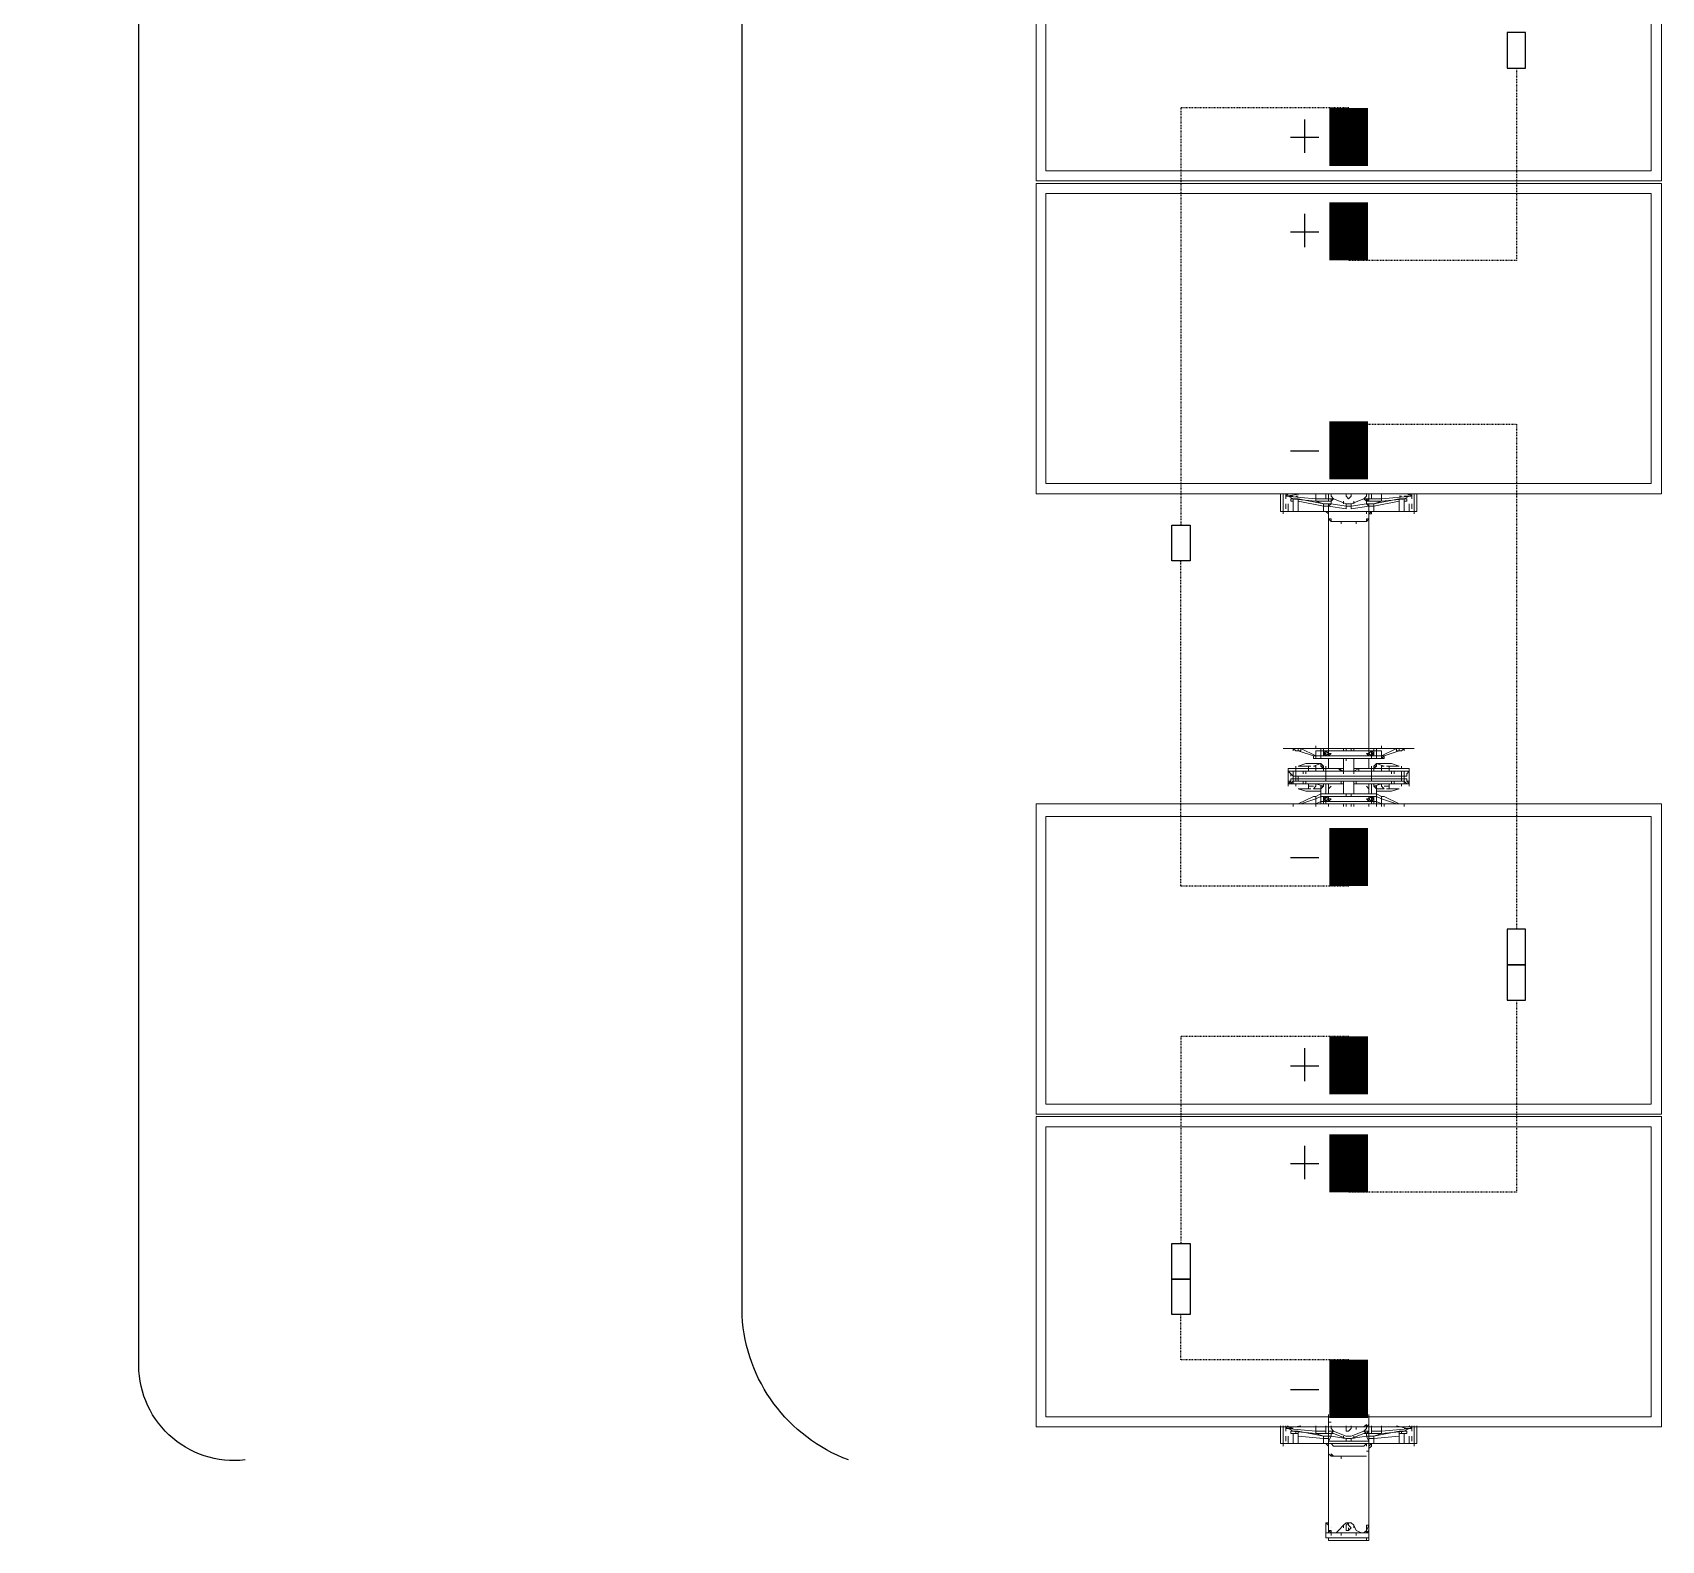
# Model space of a CAD drawing. Header units: feet. Extents: x -13743 to 68376, y -48 to 67763.
# Drawn here: x 8099.1 to 8308.3, y 63882.5 to 64076.1 of the extents above; entities that cross this region are included whole.
import ezdxf

# ---------------------------------------------------------------- set-up
doc = ezdxf.new("R2010")
doc.units = ezdxf.units.FT
doc.header["$MEASUREMENT"] = 0
doc.linetypes.add('HIDDEN', pattern=[0.375, 0.25, -0.125])
for name, color, linetype in [('E-HARN-COMP', 8, 'Continuous'), ('E-TRNK-CABL-NEG', 6, 'HIDDEN'), ('E-TRUNK-CABLE-POS', 6, 'HIDDEN'), ('G-ANNO-TEXT', 1, 'Continuous'), ('Polarity-Text', 7, 'Continuous')]:
    doc.layers.add(name, color=color, linetype=linetype)

# ---------------------------------------------------------------- blocks, each defined once
blk = doc.blocks.new('A$Ccdbb2b2c')
at = {"lineweight": 5}
for points in [[(11.9978, 0.4133), (12.2028, 0.4133), (12.2028, 0), (12.4078, 0), (12.4078, 0.4133), (12.2028, 0.4133), (12.2028, 0), (11.9978, 0)], [(12.6145, 0.4133), (12.6145, 0), (12.4095, 0), (12.4095, 0.4133)], [(13.0245, 0.4133), (13.0245, 0), (12.8195, 0), (12.8195, 0.4133)], [(13.2311, 0.4133), (13.2311, 0), (13.0261, 0), (13.0261, 0.4133)], [(12.4012, 0.4067), (12.2112, 0.4067), (12.2112, 0.0067), (12.4012, 0.0067)], [(12.4162, 0.4067), (12.4162, 0.0067), (12.6078, 0.0067), (12.6078, 0.4067)], [(12.8278, 0.4067), (12.8278, 0.0067), (13.0178, 0.0067), (13.0178, 0.4067)], [(13.0328, 0.4067), (13.0328, 0.0067), (13.2245, 0.0067), (13.2245, 0.4067)], [(12.7878, 0.2283), (12.7828, 0.2383), (12.7845, 0.2383), (12.7845, 0.24), (12.7878, 0.23)], [(12.7961, 0.235), (12.7961, 0.2433)], [(12.8011, 0.2433), (12.7995, 0.2433)], [(12.8061, 0.2417), (12.8078, 0.2417)], [(12.8078, 0.23), (12.8078, 0.2333), (12.8061, 0.2333), (12.8061, 0.2417), (12.8078, 0.2417), (12.8061, 0.2417), (12.8061, 0.2333), (12.8095, 0.2333), (12.8095, 0.24), (12.8095, 0.2333), (12.8061, 0.2333), (12.8078, 0.2333)], [(12.8095, 0.24), (12.8111, 0.235), (12.8111, 0.225), (12.8095, 0.225), (12.8095, 0.2267), (12.8095, 0.225), (12.8111, 0.225), (12.8111, 0.235)], [(12.8211, 0.2433), (12.8195, 0.2433)], [(12.7828, 0.2283), (12.7811, 0.2283), (12.7828, 0.2283), (12.7828, 0.23)], [(12.7878, 0.225), (12.7895, 0.225), (12.7895, 0.2283), (12.7895, 0.23), (12.7878, 0.23), (12.7895, 0.23), (12.7895, 0.2283), (12.7878, 0.2283), (12.7878, 0.225), (12.7845, 0.225), (12.7845, 0.2283), (12.7878, 0.2283), (12.7845, 0.2283), (12.7845, 0.225), (12.7828, 0.225), (12.7828, 0.2233), (12.7828, 0.19), (12.7845, 0.19), (12.7845, 0.1883), (12.7845, 0.185), (12.7878, 0.185), (12.7828, 0.175), (12.7845, 0.175), (12.7845, 0.1733), (12.7878, 0.1833), (12.7878, 0.185), (12.7845, 0.185), (12.7845, 0.1883), (12.7828, 0.1883), (12.7828, 0.1867), (12.7828, 0.1883), (12.7878, 0.1883), (12.7878, 0.185), (12.7828, 0.175), (12.7845, 0.175), (12.7845, 0.1733), (12.7878, 0.1833), (12.7878, 0.185), (12.7878, 0.1883), (12.7845, 0.1883), (12.7845, 0.19), (12.7828, 0.19), (12.7828, 0.1883), (12.7828, 0.19), (12.7828, 0.2233), (12.7845, 0.2233), (12.7845, 0.2217), (12.7861, 0.2217), (12.7878, 0.2217), (12.7861, 0.2217), (12.7878, 0.2217), (12.7861, 0.2217), (12.7878, 0.2217), (12.7861, 0.2217), (12.7878, 0.2217), (12.7861, 0.2217), (12.7861, 0.2233), (12.7878, 0.2217), (12.7878, 0.22), (12.7878, 0.1933), (12.7878, 0.1917), (12.7861, 0.1917), (12.7878, 0.1917), (12.7878, 0.1883), (12.7895, 0.1883), (12.7895, 0.225)], [(12.7961, 0.2283), (12.7961, 0.2233), (12.7978, 0.2233), (12.7961, 0.2233), (12.7945, 0.225), (12.7961, 0.2233), (12.7961, 0.225), (12.7961, 0.2233), (12.7945, 0.2233), (12.7945, 0.225), (12.7928, 0.225), (12.7945, 0.2233), (12.7928, 0.225), (12.7928, 0.235), (12.7928, 0.225), (12.7945, 0.2233), (12.7928, 0.225), (12.7945, 0.23), (12.7945, 0.2283), (12.7961, 0.2283), (12.7978, 0.2283), (12.7961, 0.2283), (12.7945, 0.2283), (12.7945, 0.23), (12.7928, 0.225), (12.7945, 0.225), (12.7945, 0.2233), (12.7961, 0.2233)], [(12.7945, 0.2333), (12.7945, 0.2317)], [(12.7995, 0.235), (12.7978, 0.235)], [(12.8095, 0.23), (12.8095, 0.225), (12.8078, 0.225), (12.8078, 0.2233), (12.8061, 0.2283), (12.8078, 0.2283)], [(12.8078, 0.2283), (12.8061, 0.2283), (12.8078, 0.2233), (12.8078, 0.225), (12.8095, 0.225), (12.8095, 0.23), (12.8078, 0.2283), (12.8061, 0.2283)], [(12.8095, 0.2317), (12.8095, 0.2333)], [(12.8111, 0.225), (12.8111, 0.235)], [(12.8211, 0.2283), (12.8195, 0.2283), (12.8195, 0.23), (12.8195, 0.2283)], [(12.6212, 0.2183), (12.6195, 0.2183)], [(12.6262, 0.22), (12.6295, 0.22), (12.6278, 0.22), (12.6262, 0.2217), (12.6278, 0.22)], [(12.6312, 0.22), (12.6278, 0.22), (12.6295, 0.22)], [(12.7861, 0.2233), (12.7845, 0.2217), (12.7861, 0.22), (12.7878, 0.2217)], [(12.7861, 0.2233), (12.7845, 0.2233), (12.7845, 0.2217), (12.7845, 0.22), (12.7861, 0.22), (12.7878, 0.22), (12.7878, 0.2217), (12.7878, 0.2233)], [(12.7861, 0.2233), (12.7845, 0.2217), (12.7861, 0.22), (12.7878, 0.2217)], [(12.7861, 0.2233), (12.7845, 0.2233), (12.7845, 0.2217), (12.7845, 0.22), (12.7861, 0.22), (12.7878, 0.22), (12.7878, 0.2217), (12.7878, 0.2233)], [(12.7861, 0.22), (12.7845, 0.22), (12.7845, 0.2217), (12.7845, 0.22), (12.7861, 0.22), (12.7861, 0.2183), (12.7878, 0.22), (12.7861, 0.2183)], [(12.7878, 0.2217), (12.7861, 0.2217)], [(12.7961, 0.22), (12.7895, 0.22)], [(12.7961, 0.2217), (12.7945, 0.2217)], [(12.7961, 0.2217), (12.7945, 0.2217)], [(12.8061, 0.2233), (12.8078, 0.2233), (12.8095, 0.225), (12.8078, 0.2233)], [(12.8095, 0.2217), (12.8078, 0.2217), (12.8061, 0.2217), (12.8128, 0.2217)], [(12.8095, 0.2217), (12.8078, 0.2217), (12.8061, 0.2217), (12.8128, 0.2217)], [(12.8128, 0.22), (12.8061, 0.22)], [(12.8095, 0.225), (12.8078, 0.2233), (12.8078, 0.225), (12.8078, 0.2233), (12.8095, 0.225), (12.8078, 0.2233)], [(12.8078, 0.2183), (12.8095, 0.22)], [(12.8161, 0.2233), (12.8145, 0.2217), (12.8161, 0.22), (12.8178, 0.2217)], [(12.8161, 0.2233), (12.8145, 0.2217), (12.8161, 0.22), (12.8178, 0.2217)], [(12.8161, 0.22), (12.8178, 0.22), (12.8178, 0.2217), (12.8178, 0.2233), (12.8161, 0.2233), (12.8145, 0.2233), (12.8145, 0.2217), (12.8145, 0.22)], [(12.8145, 0.22), (12.8145, 0.1933)], [(12.8178, 0.2233), (12.8178, 0.2217), (12.8178, 0.22), (12.8161, 0.2183), (12.8161, 0.22), (12.8161, 0.2183), (12.8178, 0.22), (12.8178, 0.1933), (12.8178, 0.1917), (12.8161, 0.19), (12.8161, 0.1917), (12.8178, 0.1917), (12.8178, 0.19), (12.8195, 0.19), (12.8195, 0.2233)], [(12.8178, 0.2217), (12.8161, 0.2217)], [(12.8178, 0.2217), (12.8161, 0.2217)], [(12.8195, 0.2233), (12.8195, 0.225)], [(12.8211, 0.22), (12.8195, 0.22)], [(13.2372, 0.2183), (13.2355, 0.2183)], [(13.2389, 0.2233), (13.2372, 0.2233), (13.2372, 0.22), (13.2389, 0.22)], [(13.3011, 0.2183), (13.2995, 0.2183), (13.2995, 0.22), (13.2995, 0.2183)], [(12.6245, 0.205), (12.6228, 0.1933), (12.6212, 0.195), (12.6228, 0.205)], [(12.7845, 0.21), (12.7828, 0.21)], [(12.7845, 0.2083), (12.7828, 0.2083)], [(12.7845, 0.205), (12.7828, 0.205)], [(12.7995, 0.21), (12.7978, 0.21), (12.7978, 0.2117), (12.7978, 0.21), (12.7995, 0.21), (12.7978, 0.21), (12.7995, 0.21), (12.7978, 0.21), (12.7995, 0.21), (12.7978, 0.21), (12.7995, 0.21), (12.7978, 0.21), (12.7995, 0.21), (12.7978, 0.21)], [(12.8061, 0.21), (12.8045, 0.21)], [(12.8078, 0.21), (12.8061, 0.21)], [(12.8078, 0.21), (12.8061, 0.21)], [(12.8211, 0.21), (12.8195, 0.21)], [(12.8211, 0.2083), (12.8195, 0.2083)], [(12.8211, 0.205), (12.8195, 0.205)], [(13.2405, 0.205), (13.2405, 0.1933), (13.2372, 0.195), (13.2389, 0.205)], [(13.2995, 0.2067), (13.2995, 0.2083), (13.2961, 0.2083), (13.2945, 0.2067), (13.2961, 0.2067), (13.2978, 0.205)], [(13.2995, 0.2067), (13.2978, 0.2067)], [(12.7845, 0.2033), (12.7828, 0.2033)], [(12.7961, 0.2), (12.7978, 0.2), (12.7978, 0.2017), (12.7978, 0.2), (12.7961, 0.2), (12.7978, 0.2033), (12.7895, 0.2033), (12.7978, 0.2033)], [(12.7961, 0.2), (12.7961, 0.2033), (12.7978, 0.2033), (12.7961, 0.2033), (12.7961, 0.2), (12.7961, 0.1783), (12.7961, 0.17), (12.7961, 0.1783)], [(12.7995, 0.2033), (12.7978, 0.2033), (12.7995, 0.2033), (12.7978, 0.2033), (12.7995, 0.2033), (12.7978, 0.2033), (12.7995, 0.2033), (12.7978, 0.2033), (12.7978, 0.1767), (12.7995, 0.1767), (12.7978, 0.1767), (12.7978, 0.2017), (12.7978, 0.2033)], [(12.7995, 0.2033), (12.7978, 0.2033)], [(12.7995, 0.2033), (12.7978, 0.2033)], [(12.8061, 0.2), (12.8061, 0.2033)], [(12.8095, 0.1933), (12.8078, 0.195)], [(12.8161, 0.1933), (12.8161, 0.195), (12.8178, 0.1933), (12.8161, 0.195), (12.8161, 0.1933), (12.8145, 0.1933), (12.8145, 0.1917), (12.8145, 0.1933)], [(12.8211, 0.2033), (12.8195, 0.2033)], [(12.6295, 0.1933), (12.6262, 0.1933), (12.6278, 0.1933), (12.6295, 0.1933), (12.6278, 0.1933)], [(12.7811, 0.185), (12.7828, 0.185), (12.7828, 0.1833), (12.7828, 0.185)], [(12.7861, 0.1933), (12.7845, 0.1933), (12.7845, 0.1917), (12.7845, 0.19), (12.7861, 0.19), (12.7878, 0.19), (12.7878, 0.1917), (12.7878, 0.1933)], [(12.7861, 0.1933), (12.7845, 0.1917), (12.7861, 0.19), (12.7878, 0.1917)], [(12.7861, 0.1933), (12.7845, 0.1917), (12.7861, 0.19), (12.7878, 0.1917)], [(12.7861, 0.1933), (12.7845, 0.1933), (12.7845, 0.1917), (12.7845, 0.19), (12.7861, 0.19), (12.7878, 0.19), (12.7878, 0.1917), (12.7878, 0.1933)], [(12.7878, 0.1917), (12.7861, 0.1917)], [(12.7878, 0.1917), (12.7861, 0.1917)], [(12.7895, 0.1933), (12.7961, 0.1933)], [(12.7945, 0.1833), (12.7928, 0.1883), (12.7945, 0.1883), (12.7945, 0.19), (12.7961, 0.19), (12.7961, 0.185), (12.7945, 0.185)], [(12.7978, 0.185), (12.7961, 0.185), (12.7961, 0.19), (12.7945, 0.19), (12.7945, 0.1883), (12.7928, 0.1883), (12.7945, 0.1833), (12.7945, 0.185), (12.7961, 0.185)], [(12.7945, 0.1817), (12.7945, 0.18), (12.7945, 0.1733), (12.7928, 0.1783), (12.7928, 0.1883), (12.7928, 0.1867), (12.7928, 0.1883), (12.7928, 0.1783), (12.7945, 0.1733), (12.7945, 0.18), (12.7961, 0.18), (12.7961, 0.1833), (12.7961, 0.18), (12.7961, 0.1717), (12.7945, 0.1717), (12.7961, 0.1717), (12.7961, 0.18), (12.7945, 0.18)], [(12.7961, 0.1917), (12.7945, 0.1917)], [(12.7945, 0.1883), (12.7961, 0.19), (12.7961, 0.1883), (12.7961, 0.19)], [(12.7978, 0.1917), (12.7961, 0.1917)], [(12.7978, 0.19), (12.7961, 0.19)], [(12.8011, 0.1717), (12.8011, 0.1917), (12.7978, 0.1917), (12.7978, 0.1717)], [(12.8061, 0.1933), (12.8128, 0.1933)], [(12.8095, 0.1917), (12.8128, 0.1917), (12.8061, 0.1917), (12.8078, 0.1917)], [(12.8061, 0.1917), (12.8078, 0.1917), (12.8095, 0.1917), (12.8128, 0.1917)], [(12.8095, 0.1833), (12.8078, 0.185), (12.8061, 0.185), (12.8078, 0.19), (12.8061, 0.19), (12.8078, 0.19), (12.8061, 0.185), (12.8078, 0.185), (12.8061, 0.185), (12.8078, 0.185), (12.8095, 0.1833), (12.8095, 0.1883), (12.8078, 0.1883), (12.8078, 0.19), (12.8095, 0.1883), (12.8078, 0.19), (12.8078, 0.1883), (12.8095, 0.1883), (12.8078, 0.19), (12.8095, 0.1883), (12.8078, 0.19), (12.8095, 0.1883)], [(12.8095, 0.1733), (12.8111, 0.1783), (12.8111, 0.1883), (12.8128, 0.1883), (12.8111, 0.1883), (12.8111, 0.1783), (12.8095, 0.1733), (12.8095, 0.18), (12.8061, 0.18), (12.8078, 0.18), (12.8078, 0.1833), (12.8078, 0.18), (12.8061, 0.18), (12.8095, 0.18), (12.8095, 0.1817), (12.8095, 0.18)], [(12.8095, 0.1917), (12.8078, 0.1917)], [(12.8078, 0.1883), (12.8078, 0.19)], [(12.8095, 0.1867), (12.8095, 0.1883), (12.8111, 0.1883), (12.8111, 0.1783), (12.8111, 0.1883), (12.8095, 0.1883)], [(12.8161, 0.1933), (12.8145, 0.1917), (12.8161, 0.19), (12.8178, 0.1917)], [(12.8161, 0.19), (12.8178, 0.19), (12.8178, 0.1917), (12.8178, 0.1933), (12.8161, 0.1933), (12.8145, 0.1933), (12.8145, 0.1917), (12.8145, 0.19)], [(12.8161, 0.19), (12.8178, 0.19), (12.8178, 0.1917), (12.8178, 0.1933), (12.8161, 0.1933), (12.8145, 0.1933), (12.8145, 0.1917), (12.8145, 0.19)], [(12.8161, 0.1933), (12.8145, 0.1917), (12.8161, 0.19), (12.8178, 0.1917)], [(12.8178, 0.1917), (12.8161, 0.1917)], [(12.8211, 0.1933), (12.8195, 0.1933)], [(12.8195, 0.1883), (12.8195, 0.19), (12.8195, 0.1883), (12.8211, 0.1883)], [(12.7978, 0.18), (12.7961, 0.18)], [(12.7961, 0.17), (12.7961, 0.1783)], [(12.7995, 0.1783), (12.7978, 0.1783)], [(12.8061, 0.18), (12.8061, 0.1717), (12.8078, 0.1717), (12.8061, 0.1717)], [(12.7978, 0.1683), (12.7978, 0.1667), (12.7961, 0.1667), (12.7961, 0.1683), (12.7961, 0.17), (12.7961, 0.1683), (12.7961, 0.1667), (12.7978, 0.1667), (12.7978, 0.1683), (12.7978, 0.1717)], [(12.8011, 0.1683), (12.7995, 0.1683)], [(12.8011, 0.1683), (12.7995, 0.1683)], [(12.8028, 0.1683), (12.8045, 0.1683)], [(12.8061, 0.17), (12.8045, 0.17)]]:
    blk.add_lwpolyline(points, close=True, dxfattribs=at)
for points in [[(12.6145, 0.25), (12.6262, 0.25), (12.6262, 0.2517), (12.6145, 0.2517)], [(12.6145, 0.2467), (12.6162, 0.2483), (12.6178, 0.2483)], [(12.6145, 0.2483), (12.6162, 0.2483), (12.6178, 0.2283), (12.6195, 0.2283), (12.6178, 0.245)], [(12.6145, 0.2383), (12.6162, 0.2483)], [(12.6195, 0.2433), (12.6178, 0.2433), (12.6178, 0.2417), (12.6178, 0.245), (12.6195, 0.245), (12.6195, 0.2433), (12.6262, 0.2433), (12.6262, 0.25), (12.6278, 0.25)], [(12.6245, 0.2483), (12.6212, 0.2483)], [(12.7828, 0.25), (12.7828, 0.2433), (12.7845, 0.2433), (12.7828, 0.2433), (12.7845, 0.2417), (12.7845, 0.24), (12.7828, 0.24), (12.7845, 0.24), (12.7845, 0.2417), (12.7828, 0.2433), (12.7828, 0.25), (12.7828, 0.1633), (12.7828, 0.17), (12.7845, 0.1717), (12.7845, 0.1733), (12.7828, 0.1733), (12.7845, 0.1733), (12.7845, 0.1717), (12.7828, 0.17), (12.7845, 0.17), (12.7828, 0.17), (12.7828, 0.1633)], [(12.8178, 0.2217), (12.8178, 0.2233), (12.8178, 0.225), (12.8145, 0.225), (12.8161, 0.2283), (12.8195, 0.2283), (12.8178, 0.225), (12.8195, 0.225), (12.8195, 0.2267), (12.8195, 0.225), (12.8178, 0.225), (12.8195, 0.2283), (12.8161, 0.2283), (12.8195, 0.2383), (12.8195, 0.24), (12.8195, 0.2417), (12.8195, 0.2433), (12.8195, 0.25), (12.8195, 0.2417), (12.8195, 0.24), (12.8145, 0.23), (12.8145, 0.2283), (12.8161, 0.2283), (12.8145, 0.2283), (12.8145, 0.23), (12.8195, 0.24), (12.8195, 0.2383), (12.8161, 0.2283), (12.8145, 0.2283), (12.8145, 0.23), (12.8145, 0.2283), (12.8128, 0.225), (12.8145, 0.225), (12.8145, 0.2217), (12.8145, 0.225), (12.8128, 0.225), (12.8128, 0.1883), (12.8145, 0.1883), (12.8128, 0.1883), (12.8145, 0.185), (12.8128, 0.1883), (12.8145, 0.1883), (12.8128, 0.1883), (12.8128, 0.225), (12.8111, 0.225), (12.8128, 0.225), (12.8145, 0.225), (12.8128, 0.225), (12.8145, 0.2283), (12.8161, 0.2283), (12.8145, 0.225), (12.8178, 0.225), (12.8178, 0.2233), (12.8195, 0.2233), (12.8195, 0.19), (12.8178, 0.19), (12.8178, 0.1883), (12.8195, 0.1883), (12.8195, 0.1867), (12.8195, 0.1883), (12.8178, 0.1883), (12.8178, 0.19), (12.8178, 0.1917), (12.8195, 0.1917), (12.8178, 0.1917), (12.8178, 0.1933), (12.8178, 0.22), (12.8178, 0.2217), (12.8195, 0.2217)], [(12.8195, 0.1633), (12.8195, 0.17), (12.8211, 0.17), (12.8195, 0.17), (12.8195, 0.1717), (12.8195, 0.1733), (12.8195, 0.175), (12.8161, 0.185), (12.8195, 0.185), (12.8178, 0.1883), (12.8145, 0.1883), (12.8161, 0.185), (12.8145, 0.185), (12.8145, 0.1833), (12.8195, 0.1733), (12.8145, 0.1833), (12.8145, 0.185), (12.8161, 0.185), (12.8145, 0.185), (12.8145, 0.1833), (12.8145, 0.185), (12.8161, 0.185), (12.8145, 0.1883), (12.8178, 0.1883), (12.8195, 0.185), (12.8161, 0.185), (12.8195, 0.175), (12.8195, 0.1733), (12.8195, 0.1717), (12.8195, 0.17), (12.8195, 0.1633), (12.8195, 0.25)], [(13.2305, 0.25), (13.2422, 0.25), (13.2422, 0.2517), (13.2305, 0.2517)], [(13.2305, 0.2467), (13.2322, 0.2483), (13.2339, 0.2483)], [(13.2305, 0.2483), (13.2322, 0.2483), (13.2339, 0.2283), (13.2355, 0.2283), (13.2339, 0.245)], [(13.2305, 0.2383), (13.2322, 0.2483)], [(13.2355, 0.24), (13.2355, 0.2433), (13.2355, 0.2417), (13.2339, 0.2417), (13.2339, 0.245), (13.2355, 0.245), (13.2355, 0.2433), (13.2422, 0.2433), (13.2422, 0.25), (13.2439, 0.25)], [(13.2405, 0.2483), (13.2372, 0.2483)], [(12.6262, 0.2433), (12.6262, 0.24), (12.6195, 0.24), (12.6178, 0.24), (12.6178, 0.2433), (12.6162, 0.2467), (12.6162, 0.2433)], [(12.6162, 0.24), (12.6162, 0.2417)], [(12.6178, 0.24), (12.6212, 0.2233), (12.6228, 0.2233), (12.6195, 0.24)], [(12.6262, 0.24), (12.6262, 0.2233), (12.6228, 0.2233), (12.6228, 0.22), (12.6212, 0.22), (12.6212, 0.2233), (12.6228, 0.2233), (12.6212, 0.2233), (12.6195, 0.2283), (12.6195, 0.2183), (12.6212, 0.2183), (12.6228, 0.2083), (12.6212, 0.2083), (12.6212, 0.205), (12.6228, 0.205), (12.6228, 0.2083), (12.6245, 0.2083), (12.6228, 0.22)], [(12.6228, 0.2467), (12.6212, 0.2467), (12.6245, 0.2467), (12.6262, 0.2467)], [(12.7828, 0.2383), (12.7845, 0.2383), (12.7845, 0.24), (12.7878, 0.23), (12.7878, 0.2283), (12.7878, 0.225), (12.7845, 0.225), (12.7828, 0.225), (12.7828, 0.2267), (12.7828, 0.225), (12.7828, 0.2233), (12.7845, 0.2233), (12.7845, 0.225), (12.7845, 0.2233)], [(12.7861, 0.1917), (12.7845, 0.1917), (12.7845, 0.1933), (12.7861, 0.1933), (12.7861, 0.195), (12.7878, 0.1933), (12.7878, 0.22), (12.7878, 0.2217), (12.7861, 0.2233), (12.7861, 0.2217), (12.7878, 0.2217), (12.7878, 0.225), (12.7895, 0.225), (12.7895, 0.2283), (12.7878, 0.2283), (12.7828, 0.2383)], [(12.7845, 0.2433), (12.7845, 0.2433)], [(12.7845, 0.2433), (12.7845, 0.2433)], [(12.7845, 0.24), (12.7845, 0.24)], [(12.7845, 0.24), (12.7845, 0.24)], [(12.7978, 0.21), (12.7961, 0.21), (12.7978, 0.21), (12.7995, 0.21), (12.7978, 0.21), (12.7961, 0.21), (12.7961, 0.2133), (12.7978, 0.21), (12.7895, 0.21), (12.7978, 0.21), (12.7961, 0.2133), (12.7961, 0.235), (12.7961, 0.2433), (12.7961, 0.235), (12.7961, 0.2133), (12.7978, 0.2117), (12.7978, 0.2367), (12.7995, 0.2367), (12.7978, 0.2367), (12.7978, 0.2117), (12.7961, 0.2133), (12.7961, 0.21)], [(12.7978, 0.2433), (12.7995, 0.2433), (12.8011, 0.2433), (12.7995, 0.2433), (12.7978, 0.2433), (12.7995, 0.2433), (12.7978, 0.2433), (12.7995, 0.2433), (12.7978, 0.2433), (12.7978, 0.2417), (12.7961, 0.2417), (12.7945, 0.2417), (12.7961, 0.2417), (12.7961, 0.2333), (12.7945, 0.2333), (12.7945, 0.24), (12.7928, 0.235), (12.7928, 0.225), (12.7928, 0.2267), (12.7928, 0.225), (12.7928, 0.235), (12.7945, 0.24), (12.7945, 0.2333), (12.7961, 0.2333), (12.7978, 0.2333), (12.7961, 0.2333), (12.7961, 0.23), (12.7961, 0.2333), (12.7961, 0.2417), (12.7978, 0.2417), (12.7978, 0.245), (12.7978, 0.2467), (12.7961, 0.2467), (12.7961, 0.245), (12.7961, 0.2433), (12.7961, 0.245), (12.7961, 0.2467), (12.7978, 0.2467), (12.7978, 0.245), (12.7978, 0.2433), (12.7978, 0.245), (12.7978, 0.2467), (12.8045, 0.2467), (12.8045, 0.245), (12.8028, 0.245), (12.8045, 0.245), (12.8028, 0.245), (12.8028, 0.2433), (12.8045, 0.2433), (12.8061, 0.2433), (12.8045, 0.2433), (12.8061, 0.2433), (12.8061, 0.235), (12.8061, 0.2133), (12.8061, 0.21), (12.8061, 0.2133), (12.8061, 0.2117), (12.8045, 0.2117), (12.8045, 0.21), (12.8128, 0.21), (12.8045, 0.21), (12.8061, 0.21), (12.8078, 0.21), (12.8061, 0.21), (12.8061, 0.2133), (12.8061, 0.2117), (12.8045, 0.2117), (12.8045, 0.2367), (12.8061, 0.2367), (12.8045, 0.2367), (12.8045, 0.21), (12.8061, 0.21), (12.8078, 0.21), (12.8061, 0.21), (12.8078, 0.21), (12.8061, 0.21), (12.8061, 0.2133), (12.8061, 0.235), (12.8045, 0.235), (12.8061, 0.235), (12.8061, 0.2433), (12.8045, 0.2433), (12.8028, 0.2433), (12.8011, 0.2433), (12.7995, 0.245), (12.8011, 0.245), (12.7995, 0.245), (12.8011, 0.2433), (12.8011, 0.2417), (12.8028, 0.2417), (12.8028, 0.2217), (12.8011, 0.2217), (12.8011, 0.1917), (12.8028, 0.1917), (12.8011, 0.1917), (12.7978, 0.1917), (12.7978, 0.2217), (12.7961, 0.2217), (12.7978, 0.2217), (12.7961, 0.2217), (12.7978, 0.2217), (12.7961, 0.2217), (12.7978, 0.2217), (12.7978, 0.2417), (12.8011, 0.2417), (12.8011, 0.2217)], [(12.8061, 0.2433), (12.8045, 0.2433), (12.8061, 0.2433), (12.8061, 0.245), (12.8045, 0.245), (12.8061, 0.2467), (12.8045, 0.2467), (12.7978, 0.2467), (12.7995, 0.2467)], [(12.8061, 0.2433), (12.8061, 0.245), (12.8061, 0.2433), (12.8045, 0.2433), (12.8028, 0.2433), (12.8028, 0.2417), (12.8028, 0.2217), (12.8011, 0.2217), (12.8011, 0.24), (12.8011, 0.2433), (12.8028, 0.2433), (12.8045, 0.2433), (12.8028, 0.2433), (12.8011, 0.2433), (12.8028, 0.2433), (12.8045, 0.2433), (12.8061, 0.2433), (12.8045, 0.2433), (12.8061, 0.2433), (12.8061, 0.235), (12.8061, 0.2433), (12.8061, 0.245), (12.8061, 0.2467), (12.8045, 0.245), (12.8028, 0.245), (12.8028, 0.2417), (12.8011, 0.2417), (12.8011, 0.2433), (12.7995, 0.245), (12.8011, 0.245), (12.7995, 0.245), (12.7978, 0.2467), (12.7995, 0.2467), (12.7978, 0.2467), (12.7995, 0.2467), (12.7978, 0.2467), (12.7995, 0.245), (12.8011, 0.2433), (12.8028, 0.2433), (12.8011, 0.2433), (12.8028, 0.2433), (12.8028, 0.245), (12.8045, 0.245), (12.8028, 0.245), (12.8045, 0.245), (12.8045, 0.2467), (12.8061, 0.2467), (12.8045, 0.245), (12.8061, 0.245), (12.8045, 0.2433), (12.8045, 0.2417), (12.8045, 0.2433), (12.8061, 0.245), (12.8061, 0.2467), (12.8078, 0.2467), (12.8061, 0.2467), (12.8045, 0.245), (12.8028, 0.245), (12.8028, 0.2433)], [(12.7978, 0.2467), (12.7978, 0.2467)], [(12.7978, 0.2467), (12.7978, 0.245), (12.7978, 0.2433), (12.7995, 0.2433)], [(12.7978, 0.2467), (12.7978, 0.2467)], [(12.8011, 0.2433), (12.8011, 0.24), (12.8028, 0.24), (12.8011, 0.24), (12.8011, 0.2217), (12.7978, 0.2217), (12.7978, 0.2417), (12.8011, 0.2417), (12.8011, 0.2217), (12.8028, 0.2217), (12.8045, 0.2217), (12.8045, 0.1917), (12.8045, 0.1717), (12.8028, 0.1717), (12.8028, 0.1917), (12.8028, 0.1717), (12.8045, 0.1717), (12.8045, 0.1917), (12.8028, 0.1917), (12.8028, 0.2217)], [(12.7995, 0.245), (12.8011, 0.245)], [(12.7995, 0.245), (12.8011, 0.245)], [(12.8045, 0.2217), (12.8045, 0.2417), (12.8028, 0.2417)], [(12.8045, 0.2217), (12.8045, 0.2417), (12.8028, 0.2417)], [(12.8028, 0.24), (12.8045, 0.24)], [(12.8028, 0.24), (12.8045, 0.24)], [(12.8045, 0.2467), (12.8045, 0.2467)], [(12.8045, 0.2467), (12.8045, 0.2467)], [(12.8078, 0.24), (12.8078, 0.24)], [(12.8078, 0.24), (12.8078, 0.24)], [(12.8195, 0.2433), (12.8195, 0.2433)], [(12.8195, 0.24), (12.8195, 0.24)], [(12.8195, 0.24), (12.8195, 0.24)], [(13.2339, 0.2433), (13.2322, 0.2467), (13.2322, 0.2433)], [(13.2339, 0.2417), (13.2339, 0.24), (13.2372, 0.24), (13.2422, 0.24), (13.2422, 0.2433)], [(13.2339, 0.24), (13.2372, 0.2233), (13.2389, 0.2233), (13.2372, 0.24)], [(13.2422, 0.24), (13.2422, 0.2233), (13.2389, 0.2233), (13.2372, 0.2233), (13.2355, 0.2283), (13.2355, 0.2183), (13.2372, 0.2183), (13.2389, 0.2083), (13.2405, 0.2083)], [(13.2389, 0.2467), (13.2372, 0.2467), (13.2405, 0.2467), (13.2422, 0.2467)], [(12.6145, 0.2283), (12.6178, 0.2283), (12.6178, 0.2183), (12.6195, 0.2183), (12.6178, 0.2167), (12.6212, 0.2083), (12.6212, 0.205), (12.6178, 0.1967), (12.6195, 0.195), (12.6212, 0.195)], [(12.7945, 0.235), (12.7945, 0.235)], [(12.7945, 0.235), (12.7945, 0.235)], [(12.8095, 0.235), (12.8095, 0.235)], [(12.8095, 0.235), (12.8095, 0.235)], [(13.2355, 0.2167), (13.2355, 0.2183), (13.2355, 0.2217), (13.2339, 0.2217), (13.2339, 0.2283), (13.2305, 0.2283)], [(12.6178, 0.2217), (12.6145, 0.2217)], [(12.6145, 0.22), (12.6178, 0.22), (12.6195, 0.22)], [(12.6178, 0.1967), (12.6178, 0.195), (12.6195, 0.195), (12.6178, 0.195), (12.6195, 0.195), (12.6178, 0.1933), (12.6178, 0.1967), (12.6212, 0.205), (12.6212, 0.2083), (12.6178, 0.2167), (12.6178, 0.2183), (12.6195, 0.2183), (12.6178, 0.2183), (12.6178, 0.2167), (12.6162, 0.2183), (12.6145, 0.2183)], [(12.6178, 0.22), (12.6178, 0.2167)], [(12.6195, 0.2183), (12.6178, 0.2183), (12.6195, 0.2183)], [(12.6212, 0.22), (12.6212, 0.2183), (12.6228, 0.22), (12.6262, 0.22), (12.6262, 0.2233)], [(12.6278, 0.195), (12.6262, 0.195), (12.6262, 0.2183), (12.6262, 0.22), (12.6262, 0.2217)], [(12.7845, 0.22), (12.7845, 0.1933), (12.7828, 0.1933), (12.6328, 0.1933), (12.6278, 0.1933), (12.6295, 0.1933), (12.6312, 0.1933), (12.6295, 0.1933), (12.6278, 0.1933), (12.6262, 0.1917), (12.6278, 0.1917), (12.6278, 0.1933), (12.6312, 0.1933)], [(12.6262, 0.2183), (12.6262, 0.1933), (12.6262, 0.19)], [(12.7845, 0.1933), (12.7845, 0.22), (12.7828, 0.22), (12.6312, 0.22), (12.6295, 0.22), (12.6312, 0.22), (12.6328, 0.2183), (12.6328, 0.2167), (12.6328, 0.2183), (12.6312, 0.2183), (12.6328, 0.2183), (12.6312, 0.2183), (12.6312, 0.22), (12.6295, 0.22), (12.6278, 0.22), (12.6328, 0.22)], [(12.6295, 0.22), (12.6278, 0.22)], [(12.6295, 0.2183), (12.6295, 0.2183)], [(12.6328, 0.2117), (12.6328, 0.2167), (12.6328, 0.1967), (12.6328, 0.195), (12.6312, 0.1933), (12.6295, 0.1933), (12.6312, 0.1933), (12.6312, 0.195), (12.6328, 0.195)], [(12.7845, 0.2233), (12.7845, 0.2217), (12.7861, 0.2217), (12.7878, 0.2217), (12.7878, 0.225), (12.7895, 0.225), (12.7895, 0.1883), (12.7878, 0.1883), (12.7895, 0.1883), (12.7895, 0.185), (12.7878, 0.1833), (12.7895, 0.1833), (12.7895, 0.185), (12.7878, 0.185)], [(12.7861, 0.2217), (12.7878, 0.2217)], [(12.7861, 0.2217), (12.7878, 0.2217)], [(12.7861, 0.2217), (12.7878, 0.2217)], [(12.7861, 0.2217), (12.7878, 0.2217)], [(12.7861, 0.2217), (12.7878, 0.2217)], [(12.7861, 0.2217), (12.7878, 0.2217)], [(12.7878, 0.225), (12.7878, 0.225)], [(12.7878, 0.225), (12.7878, 0.225)], [(12.7895, 0.225), (12.7895, 0.225)], [(12.7895, 0.225), (12.7895, 0.225)], [(12.7978, 0.1917), (12.7978, 0.2217), (12.8011, 0.2217), (12.8011, 0.1917), (12.8011, 0.1717), (12.8011, 0.17), (12.7995, 0.17), (12.7978, 0.17), (12.7995, 0.17), (12.8011, 0.17)], [(12.8011, 0.1917), (12.8011, 0.2217), (12.8011, 0.1917)], [(12.8028, 0.2217), (12.8028, 0.1917), (12.8045, 0.1917)], [(12.8028, 0.2217), (12.8045, 0.2217), (12.8045, 0.1917)], [(12.8078, 0.2217), (12.8095, 0.2217)], [(12.8128, 0.225), (12.8128, 0.225)], [(12.8128, 0.225), (12.8128, 0.225)], [(12.8145, 0.225), (12.8145, 0.225)], [(12.8145, 0.225), (12.8145, 0.225)], [(12.8145, 0.2217), (12.8145, 0.22), (12.8161, 0.22), (12.8178, 0.22), (12.8178, 0.2217), (12.8178, 0.2233), (12.8161, 0.2233), (12.8145, 0.2233), (12.8145, 0.2217), (12.8145, 0.22), (12.8161, 0.22)], [(12.8161, 0.2217), (12.8145, 0.2217)], [(12.8145, 0.2217), (12.8145, 0.22), (12.8161, 0.22)], [(12.8161, 0.2217), (12.8145, 0.2217)], [(12.8178, 0.2217), (12.8161, 0.2233), (12.8161, 0.2217)], [(12.8161, 0.2217), (12.8161, 0.2233), (12.8178, 0.2217)], [(12.8161, 0.2217), (12.8178, 0.2217)], [(12.8161, 0.2217), (12.8178, 0.2217)], [(12.8161, 0.2217), (12.8178, 0.2217)], [(12.8161, 0.2217), (12.8178, 0.2217)], [(12.8161, 0.2217), (12.8178, 0.2217)], [(12.8161, 0.2217), (12.8178, 0.2217)], [(12.8161, 0.2217), (12.8178, 0.2217)], [(12.8161, 0.2217), (12.8178, 0.2217)], [(12.8161, 0.2217), (12.8178, 0.2217)], [(12.8161, 0.2217), (12.8178, 0.2217)], [(12.8161, 0.2217), (12.8178, 0.2217)], [(12.8161, 0.2217), (12.8178, 0.2217)], [(12.8161, 0.2217), (12.8178, 0.2217)], [(12.8161, 0.2217), (12.8178, 0.2217)], [(13.2279, 0.2183), (13.2279, 0.22), (13.2262, 0.22), (13.2279, 0.22), (13.2262, 0.22), (13.2279, 0.22), (13.2262, 0.22), (13.2229, 0.22), (13.2778, 0.22), (13.2961, 0.22), (13.2995, 0.22), (13.2978, 0.22), (13.2961, 0.22), (13.2978, 0.22), (13.2961, 0.22), (13.2945, 0.22), (13.2945, 0.2217), (13.2995, 0.2217), (13.3045, 0.2217), (13.3011, 0.2217), (13.3011, 0.215), (13.2995, 0.2133), (13.2961, 0.21)], [(13.2339, 0.2217), (13.2305, 0.2217)], [(13.2355, 0.22), (13.2339, 0.22), (13.2305, 0.22)], [(13.2389, 0.2083), (13.2389, 0.205), (13.2389, 0.2083), (13.2355, 0.2167), (13.2355, 0.2183), (13.2339, 0.2167), (13.2322, 0.2183), (13.2305, 0.2183)], [(13.2339, 0.22), (13.2339, 0.2167), (13.2372, 0.2083), (13.2372, 0.205), (13.2339, 0.1967), (13.2339, 0.1933), (13.2355, 0.195), (13.2372, 0.195), (13.2355, 0.195), (13.2355, 0.1967), (13.2389, 0.205)], [(13.2355, 0.2183), (13.2372, 0.2183)], [(13.2355, 0.2183), (13.2372, 0.2183)], [(13.2372, 0.22), (13.2372, 0.2183), (13.2405, 0.22), (13.2389, 0.22), (13.2422, 0.22), (13.2422, 0.2233)], [(13.2405, 0.205), (13.2405, 0.2083), (13.2405, 0.22)], [(13.2489, 0.22), (13.2439, 0.22), (13.2422, 0.2217), (13.2439, 0.22), (13.2455, 0.22), (13.2489, 0.22), (13.2505, 0.2183), (13.2505, 0.2167), (13.2489, 0.2183), (13.2505, 0.2183), (13.2489, 0.2183)], [(13.2472, 0.22), (13.2455, 0.22), (13.2472, 0.22), (13.2455, 0.22), (13.2422, 0.22), (13.2422, 0.2217)], [(13.2422, 0.22), (13.2422, 0.2183), (13.2422, 0.1933)], [(13.2422, 0.2183), (13.2439, 0.2167), (13.2439, 0.1967), (13.2422, 0.195), (13.2439, 0.195)], [(13.2505, 0.195), (13.2505, 0.1967), (13.2505, 0.2167), (13.2505, 0.2117)], [(13.3011, 0.22), (13.2895, 0.22)], [(13.3028, 0.2183), (13.3011, 0.2183), (13.2995, 0.22), (13.2961, 0.22), (13.2945, 0.2217), (13.2961, 0.2217)], [(13.2961, 0.22), (13.2978, 0.22), (13.2961, 0.22)], [(13.2961, 0.22), (13.2978, 0.22)], [(13.2978, 0.2183), (13.2978, 0.2183)], [(13.3011, 0.195), (13.3011, 0.1967), (13.3011, 0.2167), (13.3011, 0.2117)], [(13.3045, 0.1933), (13.3061, 0.1933), (13.3061, 0.22), (13.3045, 0.22), (13.3061, 0.22), (13.3061, 0.195), (13.3045, 0.195)], [(12.6145, 0.205), (12.6162, 0.205), (12.6178, 0.2067), (12.6162, 0.2083), (12.6145, 0.2083)], [(12.6195, 0.21), (12.6212, 0.21)], [(12.6328, 0.2017), (12.6328, 0.2117), (12.6345, 0.2117)], [(12.7911, 0.2083), (12.7895, 0.2083), (12.7895, 0.205), (12.7895, 0.2083)], [(12.8145, 0.205), (12.8128, 0.205), (12.8128, 0.2083), (12.8145, 0.2083)], [(12.8128, 0.205), (12.8128, 0.2083)], [(13.2305, 0.205), (13.2322, 0.205), (13.2339, 0.2067), (13.2339, 0.2083), (13.2322, 0.2083), (13.2305, 0.2083)], [(13.2372, 0.21), (13.2389, 0.21)], [(13.2505, 0.2017), (13.2505, 0.2117), (13.2522, 0.2117)], [(13.2978, 0.21), (13.2961, 0.21), (13.2945, 0.2083), (13.2945, 0.2067), (13.2945, 0.205), (13.2961, 0.2033)], [(13.2961, 0.2067), (13.2961, 0.2067)], [(13.2995, 0.2067), (13.2995, 0.2067)], [(13.3011, 0.2017), (13.3011, 0.2117), (13.3028, 0.2117)], [(12.6145, 0.185), (12.6178, 0.185), (12.6178, 0.195), (12.6195, 0.195), (12.6178, 0.195), (12.6178, 0.1967), (12.6162, 0.195), (12.6145, 0.195)], [(12.6212, 0.1933), (12.6212, 0.195), (12.6195, 0.195), (12.6195, 0.185), (12.6178, 0.185), (12.6162, 0.165), (12.6145, 0.165)], [(12.6212, 0.2033), (12.6195, 0.2033)], [(12.6295, 0.195), (12.6295, 0.195)], [(12.6312, 0.195), (12.6328, 0.195), (12.6328, 0.1967), (12.6328, 0.2017), (12.6345, 0.2017)], [(12.7878, 0.1933), (12.7861, 0.195), (12.7861, 0.1933)], [(12.7961, 0.2033), (12.7978, 0.2033)], [(12.7961, 0.2033), (12.7978, 0.2033)], [(12.7978, 0.2033), (12.7995, 0.2033)], [(12.7978, 0.2033), (12.7995, 0.2033)], [(12.8011, 0.1683), (12.7995, 0.1683), (12.8011, 0.1683), (12.8011, 0.1717), (12.8028, 0.1717), (12.8028, 0.1683), (12.8045, 0.1683), (12.8028, 0.1683), (12.8045, 0.1683), (12.8061, 0.1667), (12.8045, 0.1683), (12.8028, 0.1683), (12.8028, 0.1717), (12.8045, 0.1717), (12.8045, 0.17), (12.8061, 0.17), (12.8045, 0.17), (12.8061, 0.17), (12.8061, 0.1783), (12.8061, 0.2), (12.8061, 0.2017), (12.8045, 0.2017), (12.8045, 0.1767), (12.8061, 0.1767), (12.8045, 0.1767), (12.8045, 0.2017), (12.8045, 0.2033), (12.8061, 0.2033)], [(12.8045, 0.17), (12.8061, 0.17), (12.8061, 0.1683), (12.8061, 0.1667), (12.8045, 0.1667), (12.8061, 0.1667), (12.8045, 0.1683), (12.8028, 0.1683), (12.8045, 0.1683), (12.8045, 0.1667), (12.8045, 0.1683), (12.8028, 0.1683), (12.8045, 0.1683), (12.8061, 0.1667), (12.8061, 0.1683), (12.8061, 0.17), (12.8045, 0.17), (12.8061, 0.17), (12.8045, 0.17), (12.8028, 0.17), (12.8011, 0.17), (12.8028, 0.17), (12.8011, 0.17), (12.8028, 0.17), (12.8045, 0.17), (12.8028, 0.17), (12.8011, 0.17), (12.8028, 0.17), (12.8045, 0.17), (12.8061, 0.17), (12.8061, 0.1783), (12.8061, 0.2), (12.8061, 0.2017), (12.8045, 0.2017), (12.8045, 0.2033), (12.8061, 0.2033), (12.8078, 0.2033), (12.8061, 0.2033), (12.8078, 0.2033), (12.8061, 0.2033), (12.8078, 0.2033), (12.8061, 0.2033), (12.8078, 0.2033), (12.8061, 0.2033), (12.8045, 0.2033), (12.8128, 0.2033), (12.8045, 0.2033), (12.8061, 0.2033), (12.8061, 0.2), (12.8061, 0.2033), (12.8078, 0.2033)], [(13.2329, 0.2017), (13.2312, 0.2017), (13.2312, 0.1967), (13.2296, 0.195), (13.2312, 0.195), (13.2296, 0.1933), (13.2262, 0.1933), (13.2279, 0.1933), (13.2262, 0.1933), (13.2279, 0.1933), (13.2262, 0.1933), (13.2229, 0.1933), (13.2778, 0.1933), (13.2961, 0.1933), (13.2945, 0.1933), (13.2961, 0.1933), (13.2978, 0.1933)], [(13.2305, 0.185), (13.2339, 0.185), (13.2339, 0.1917), (13.2355, 0.1917), (13.2355, 0.195), (13.2339, 0.1967), (13.2322, 0.195), (13.2305, 0.195)], [(13.2355, 0.1967), (13.2355, 0.195), (13.2372, 0.195), (13.2355, 0.195)], [(13.2405, 0.1933), (13.2389, 0.1933), (13.2372, 0.1933), (13.2372, 0.19), (13.2389, 0.19), (13.2372, 0.19), (13.2355, 0.185), (13.2355, 0.195), (13.2372, 0.195), (13.2372, 0.1933)], [(13.2389, 0.2033), (13.2372, 0.2033)], [(13.2472, 0.195), (13.2472, 0.1933), (13.2455, 0.1933), (13.2439, 0.1933), (13.2422, 0.1917), (13.2439, 0.1917), (13.2455, 0.1933), (13.2489, 0.1933)], [(13.2845, 0.1933), (13.3045, 0.1933), (13.2995, 0.1933), (13.2945, 0.1933), (13.2961, 0.1933), (13.2978, 0.1933), (13.2961, 0.1933), (13.2978, 0.1933), (13.2961, 0.1933), (13.2995, 0.1933), (13.3011, 0.195), (13.2995, 0.195), (13.3011, 0.1967), (13.3011, 0.2017), (13.3028, 0.2017)], [(13.2945, 0.1933), (13.2961, 0.1933), (13.2961, 0.195), (13.2978, 0.195), (13.2995, 0.195), (13.2961, 0.1933)], [(13.2978, 0.2033), (13.2961, 0.2033), (13.2995, 0.2017), (13.3011, 0.1983), (13.3011, 0.1933)], [(12.6145, 0.1933), (12.6178, 0.1933), (12.6195, 0.1933)], [(12.6145, 0.1917), (12.6178, 0.1917)], [(12.6162, 0.17), (12.6162, 0.1667), (12.6178, 0.17), (12.6178, 0.1733), (12.6195, 0.1733), (12.6228, 0.19), (12.6212, 0.19), (12.6178, 0.1733)], [(12.6278, 0.1633), (12.6262, 0.1633), (12.6262, 0.17), (12.6195, 0.17), (12.6195, 0.1683), (12.6178, 0.1683), (12.6195, 0.185), (12.6212, 0.19), (12.6228, 0.19), (12.6212, 0.19), (12.6212, 0.1933), (12.6228, 0.1933), (12.6245, 0.1933)], [(12.6262, 0.1733), (12.6262, 0.19), (12.6228, 0.19), (12.6228, 0.1933), (12.6262, 0.1933), (12.6262, 0.1917)], [(12.7845, 0.1917), (12.7845, 0.1933), (12.7861, 0.1933)], [(12.7861, 0.1917), (12.7845, 0.1917)], [(12.7845, 0.19), (12.7845, 0.1917)], [(12.7845, 0.1917), (12.7861, 0.1917)], [(12.7845, 0.19), (12.7845, 0.1917)], [(12.7861, 0.1917), (12.7878, 0.1917)], [(12.7861, 0.1917), (12.7878, 0.1917)], [(12.7861, 0.1917), (12.7878, 0.1917)], [(12.7861, 0.1917), (12.7878, 0.1917)], [(12.7861, 0.1917), (12.7861, 0.19), (12.7878, 0.1917)], [(12.7861, 0.1917), (12.7878, 0.1917)], [(12.7861, 0.1917), (12.7878, 0.1917)], [(12.7861, 0.1917), (12.7878, 0.1917)], [(12.7861, 0.1917), (12.7878, 0.1917)], [(12.7861, 0.1917), (12.7878, 0.1917)], [(12.7861, 0.1917), (12.7878, 0.1917)], [(12.7861, 0.1917), (12.7878, 0.1917)], [(12.7861, 0.1917), (12.7878, 0.1917)], [(12.7878, 0.1917), (12.7861, 0.19), (12.7861, 0.1917)], [(12.7878, 0.1917), (12.7878, 0.1933)], [(12.7878, 0.1917), (12.7895, 0.1917)], [(12.7878, 0.1917), (12.7878, 0.1883)], [(12.7895, 0.185), (12.7895, 0.1883), (12.7878, 0.1883)], [(12.7878, 0.1883), (12.7878, 0.1883)], [(12.7878, 0.1883), (12.7878, 0.1883)], [(12.7895, 0.185), (12.7878, 0.185)], [(12.7895, 0.1883), (12.7895, 0.1883)], [(12.7895, 0.1883), (12.7895, 0.1883)], [(12.7945, 0.1883), (12.7928, 0.1883), (12.7945, 0.19), (12.7928, 0.1883), (12.7945, 0.19), (12.7928, 0.1883), (12.7928, 0.1783), (12.7928, 0.1883)], [(12.7961, 0.1917), (12.7945, 0.1917)], [(12.7945, 0.1917), (12.7961, 0.1917)], [(12.7961, 0.1917), (12.7978, 0.1917)], [(12.7961, 0.1917), (12.7978, 0.1917)], [(12.7961, 0.1917), (12.7978, 0.1917)], [(12.8011, 0.1917), (12.8011, 0.1717), (12.7978, 0.1717), (12.7978, 0.1917)], [(12.8011, 0.1717), (12.8011, 0.1917)], [(12.8011, 0.1917), (12.8028, 0.1917)], [(12.8128, 0.1883), (12.8128, 0.1883)], [(12.8128, 0.1883), (12.8128, 0.1883)], [(12.8145, 0.1917), (12.8161, 0.1917)], [(12.8145, 0.1883), (12.8145, 0.1917)], [(12.8161, 0.1917), (12.8145, 0.1917)], [(12.8145, 0.1883), (12.8145, 0.1917)], [(12.8145, 0.1883), (12.8145, 0.1883)], [(12.8161, 0.1917), (12.8178, 0.1917)], [(12.8161, 0.1917), (12.8178, 0.1917)], [(12.8161, 0.1917), (12.8178, 0.1917)], [(12.8161, 0.1917), (12.8178, 0.1917)], [(12.8161, 0.1917), (12.8178, 0.1917)], [(12.8161, 0.1917), (12.8178, 0.1917)], [(12.8178, 0.1917), (12.8161, 0.19), (12.8161, 0.1917)], [(12.8161, 0.1917), (12.8178, 0.1917)], [(12.8161, 0.1917), (12.8178, 0.1917)], [(12.8161, 0.1917), (12.8178, 0.1917)], [(12.8161, 0.1917), (12.8178, 0.1917)], [(12.8161, 0.1917), (12.8178, 0.1917)], [(12.8161, 0.1917), (12.8178, 0.1917)], [(12.8161, 0.1917), (12.8178, 0.1917)], [(12.8161, 0.1917), (12.8178, 0.1917)], [(12.8161, 0.1917), (12.8178, 0.1917)], [(12.8211, 0.185), (12.8195, 0.185), (12.8195, 0.1833), (12.8195, 0.185)], [(12.8211, 0.1833), (12.8195, 0.1833)], [(13.2305, 0.1933), (13.2339, 0.1933), (13.2355, 0.1933)], [(13.2305, 0.1917), (13.2339, 0.1917)], [(13.2339, 0.1683), (13.2355, 0.185), (13.2339, 0.185), (13.2322, 0.165), (13.2305, 0.165)], [(13.2339, 0.1733), (13.2372, 0.19), (13.2389, 0.19), (13.2389, 0.1933), (13.2422, 0.1933), (13.2422, 0.19)], [(13.2372, 0.1733), (13.2389, 0.19), (13.2422, 0.19), (13.2422, 0.1733)], [(13.2422, 0.1917), (13.2422, 0.1933), (13.2455, 0.1933), (13.2472, 0.1933), (13.2455, 0.1933), (13.2472, 0.1933)], [(12.6162, 0.165), (12.6145, 0.1683), (12.6145, 0.175)], [(12.6162, 0.1717), (12.6162, 0.1733)], [(12.6262, 0.17), (12.6262, 0.1733), (12.6195, 0.1733)], [(12.7845, 0.1733), (12.7845, 0.1733)], [(12.7845, 0.1733), (12.7845, 0.1733)], [(12.7945, 0.1783), (12.7945, 0.1783)], [(12.7945, 0.1783), (12.7945, 0.1783)], [(12.8061, 0.17), (12.8061, 0.1783), (12.8045, 0.1783), (12.8061, 0.1783), (12.8061, 0.17), (12.8061, 0.1683), (12.8045, 0.17), (12.8028, 0.17), (12.8011, 0.17)], [(12.8078, 0.1733), (12.8078, 0.1733)], [(12.8078, 0.1733), (12.8078, 0.1733)], [(12.8095, 0.1783), (12.8095, 0.1783)], [(12.8095, 0.1783), (12.8095, 0.1783)], [(12.8195, 0.1733), (12.8195, 0.1733)], [(12.8195, 0.1733), (12.8195, 0.1733)], [(13.2322, 0.165), (13.2322, 0.1683), (13.2305, 0.175)], [(13.2439, 0.1633), (13.2422, 0.1633), (13.2422, 0.17), (13.2355, 0.17), (13.2355, 0.1683), (13.2339, 0.1683), (13.2339, 0.1717), (13.2339, 0.1733), (13.2372, 0.1733), (13.2422, 0.1733), (13.2422, 0.17)], [(13.2339, 0.1717), (13.2355, 0.1717), (13.2355, 0.17), (13.2355, 0.1733)], [(12.6145, 0.1667), (12.6162, 0.165), (12.6178, 0.165), (12.6162, 0.165), (12.6178, 0.165)], [(12.6145, 0.1617), (12.6262, 0.1617), (12.6262, 0.1633), (12.6145, 0.1633)], [(12.6178, 0.1683), (12.6178, 0.1717), (12.6178, 0.17), (12.6195, 0.17)], [(12.6228, 0.1667), (12.6212, 0.1667), (12.6245, 0.1667), (12.6262, 0.1667)], [(12.6212, 0.165), (12.6245, 0.165)], [(12.7845, 0.17), (12.7845, 0.17)], [(12.7845, 0.17), (12.7845, 0.17)], [(12.7978, 0.17), (12.7995, 0.17)], [(12.7978, 0.1683), (12.7978, 0.17)], [(12.7978, 0.17), (12.7995, 0.17)], [(12.7978, 0.17), (12.7995, 0.17)], [(12.7978, 0.17), (12.7995, 0.17)], [(12.7978, 0.1683), (12.7978, 0.17)], [(12.7995, 0.1683), (12.7978, 0.1667)], [(12.7978, 0.1667), (12.7978, 0.1683)], [(12.7995, 0.1683), (12.7978, 0.1667)], [(12.7978, 0.1667), (12.7978, 0.1683)], [(12.7978, 0.1667), (12.7995, 0.1667)], [(12.7978, 0.1667), (12.7995, 0.1667)], [(12.7978, 0.1667), (12.7995, 0.1667)], [(12.7978, 0.1667), (12.7978, 0.1667)], [(12.7978, 0.1667), (12.7995, 0.1667)], [(12.7978, 0.1667), (12.7995, 0.1667)], [(12.7978, 0.1667), (12.7995, 0.1667)], [(12.7978, 0.1667), (12.7978, 0.1667)], [(12.7995, 0.17), (12.8011, 0.17)], [(12.7995, 0.17), (12.8011, 0.17)], [(12.7995, 0.1683), (12.8011, 0.1683)], [(12.7995, 0.1683), (12.8011, 0.1683)], [(12.8011, 0.1683), (12.7995, 0.1683)], [(12.7995, 0.1683), (12.8011, 0.1683)], [(12.7995, 0.1683), (12.8011, 0.1683)], [(12.7995, 0.1683), (12.8011, 0.1683)], [(12.8045, 0.1667), (12.7995, 0.1667)], [(12.8045, 0.1667), (12.7995, 0.1667)], [(12.8011, 0.1717), (12.8028, 0.1717)], [(12.8011, 0.1717), (12.8011, 0.1683)], [(12.8011, 0.17), (12.8011, 0.1717)], [(12.8011, 0.17), (12.8028, 0.17)], [(12.8011, 0.17), (12.8028, 0.17)], [(12.8028, 0.1717), (12.8045, 0.1717)], [(12.8028, 0.17), (12.8045, 0.17)], [(12.8061, 0.1683), (12.8045, 0.17), (12.8045, 0.1717)], [(12.8061, 0.1683), (12.8061, 0.17), (12.8045, 0.17)], [(12.8045, 0.1667), (12.8045, 0.1667)], [(12.8045, 0.1667), (12.8045, 0.1667)], [(12.8061, 0.1717), (12.8078, 0.1717)], [(12.8061, 0.1667), (12.8078, 0.1667)], [(12.8061, 0.1667), (12.8078, 0.1667)], [(13.2305, 0.1667), (13.2322, 0.165), (13.2339, 0.165), (13.2322, 0.165), (13.2339, 0.165)], [(13.2305, 0.1617), (13.2422, 0.1617), (13.2422, 0.1633), (13.2305, 0.1633)], [(13.2322, 0.17), (13.2322, 0.1667), (13.2339, 0.17)], [(13.2389, 0.1667), (13.2372, 0.1667), (13.2405, 0.1667), (13.2422, 0.1667)], [(13.2372, 0.165), (13.2405, 0.165)]]:
    blk.add_lwpolyline(points, dxfattribs=at)
at = {"color": 8, "lineweight": 5, "true_color": 0x808080}
for points in [[(13.2961, 0.22), (13.2978, 0.22)], [(13.2961, 0.1933), (13.2978, 0.1933)]]:
    blk.add_lwpolyline(points, dxfattribs=at)
blk.add_lwpolyline([(13.3045, 0.2217), (13.3045, 0.1933)], close=True, dxfattribs=at)

msp = doc.modelspace()

# ---------------------------------------------------------------- linework, layer by layer
at = {"layer": 'E-HARN-COMP'}
for points in [[(8290.81, 64076.11), (8288.48, 64076.11), (8288.48, 64071.55), (8290.81, 64071.55)], [(8245.41, 64012.87), (8247.74, 64012.87), (8247.74, 64008.3), (8245.41, 64008.3)], [(8290.81, 63961), (8288.48, 63961), (8288.48, 63956.43), (8290.81, 63956.43)], [(8290.81, 63956.43), (8288.48, 63956.43), (8288.48, 63951.87), (8290.81, 63951.87)], [(8245.41, 63920.62), (8247.74, 63920.62), (8247.74, 63916.05), (8245.41, 63916.05)], [(8245.41, 63916.05), (8247.74, 63916.05), (8247.74, 63911.49), (8245.41, 63911.49)]]:
    msp.add_lwpolyline(points, close=True, dxfattribs=at)
at = {"layer": 'E-HARN-COMP', "const_width": 5}
for points in [[(8268.11, 64066.44), (8268.11, 64058.99)], [(8268.11, 64046.85), (8268.11, 64054.3)], [(8268.11, 64026.2), (8268.11, 64018.75)], [(8268.11, 63966.52), (8268.11, 63973.98)], [(8268.11, 63947.22), (8268.11, 63939.76)], [(8268.11, 63927.2), (8268.11, 63934.65)], [(8268.11, 63905.69), (8268.11, 63898.24)]]:
    msp.add_lwpolyline(points, dxfattribs=at)
at = {"layer": 'E-TRNK-CABL-NEG', "ltscale": 0.1}
for points in [[(8268.11, 64025.82), (8289.64, 64025.82), (8289.64, 63961)], [(8268.11, 63966.52), (8246.57, 63966.52), (8246.57, 64008.2)], [(8268.11, 63905.69), (8246.57, 63905.69), (8246.57, 63911.49)]]:
    msp.add_lwpolyline(points, dxfattribs=at)
at = {"layer": 'E-TRUNK-CABLE-POS', "ltscale": 0.1}
for points in [[(8289.64, 64071.55), (8289.64, 64046.85), (8268.11, 64046.85)], [(8268.11, 64066.44), (8246.57, 64066.44), (8246.57, 64012.86)], [(8289.64, 63951.87), (8289.64, 63927.2), (8268.11, 63927.2)], [(8268.11, 63947.22), (8246.57, 63947.22), (8246.57, 63920.62)]]:
    msp.add_lwpolyline(points, dxfattribs=at)
at = {"layer": 'G-ANNO-TEXT', "flags": 128}
for points in [[(8126.41, 63892.84, -0.463783), (8112.76, 63905.61), (8112.76, 65114.16, 0.298343), (8099.11, 65132.67, 0.298343), (8112.76, 65151.18), (8112.76, 66441.36, -0.4246), (8126.41, 66460.9)], [(8203.88, 63892.84, -0.298343), (8190.23, 63911.35), (8190.23, 64458.72, 0.298343), (8176.58, 64477.23, 0.298343), (8190.23, 64495.74), (8190.23, 65155.34, -0.298343), (8203.88, 65173.84)]]:
    msp.add_lwpolyline(points, format="xyb", dxfattribs=at)
at = {"layer": 'Polarity-Text'}
for p, q in [((8262.45, 64064.96), (8262.45, 64060.68)), ((8260.64, 64062.68), (8264.26, 64062.68)), ((8262.45, 64052.82), (8262.45, 64048.54)), ((8260.64, 64050.54), (8264.26, 64050.54)), ((8260.64, 64022.4), (8264.26, 64022.4)), ((8260.64, 63970.18), (8264.26, 63970.18)), ((8262.45, 63945.73), (8262.45, 63941.46)), ((8260.64, 63943.45), (8264.26, 63943.45)), ((8262.45, 63933.17), (8262.45, 63928.89)), ((8260.64, 63930.89), (8264.26, 63930.89)), ((8260.64, 63901.89), (8264.26, 63901.89))]:
    msp.add_line(p, q, dxfattribs=at)

# ---------------------------------------------------------------- block references
at = {"xscale": -194.318304, "yscale": 194.318304, "zscale": 194.318304, "rotation": 90}
msp.add_blockref('A$Ccdbb2b2c', (8308.27, 66468.13), dxfattribs=at)

doc.saveas('drawing.dxf')
